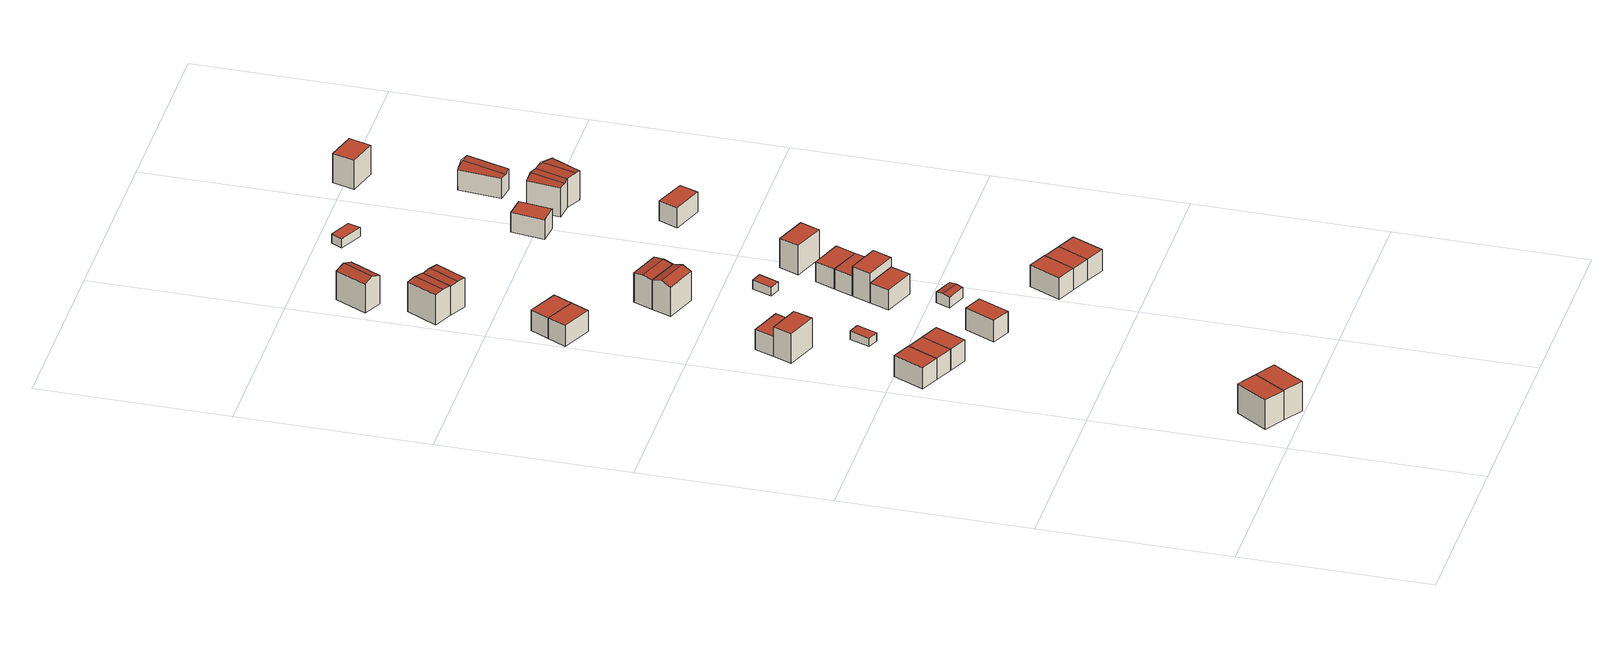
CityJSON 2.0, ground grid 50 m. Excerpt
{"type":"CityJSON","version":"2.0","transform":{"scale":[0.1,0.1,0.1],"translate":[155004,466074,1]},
"CityObjects":{
"building1":{"type":"Building","attributes":{"b3_bag_bag_overlap":0,"b3_bouwlagen":3,"b3_dak_type":"slanted","b3_extrusie":"standard","b3_h_dak_50p":10.76,"b3_h_dak_70p":10.82,"b3_h_dak_max":10.97,"b3_h_dak_min":10.67,"b3_h_maaiveld":2.36,"b3_is_glas_dak":false,"b3_kas_warenhuis":false,"b3_kwaliteitsindicator":true,"b3_mutatie_ahn3_ahn4":false,"b3_mutatie_ahn4_ahn5":false,"b3_n_nok":0,"b3_n_vlakken":2,"b3_opp_buitenmuur":102.52,"b3_opp_dak_plat":59.7,"b3_opp_dak_schuin":0,"b3_opp_grond":59.7,"b3_opp_scheidingsmuur":165.65,"b3_rmse_lod12":0.164,"b3_rmse_lod13":0.164,"b3_rmse_lod22":0.168,"b3_t_run":29,"b3_val3dity_lod12":"[]","b3_val3dity_lod13":"[]","b3_val3dity_lod22":"[]","b3_volume_lod12":504.93,"b3_volume_lod13":504.93,"b3_volume_lod22":502.19,"geconstateerd":false,"oorspronkelijkbouwjaar":1991,"status":"Pand in gebruik"},"children":["building1-1"]},
"building1-1":{"type":"BuildingPart","parents":["building1"],"geometry":[{"type":"Solid","lod":"2.2","boundaries":[[[[0,1,2,3]],[[4,5,6,7]],[[7,6,1,0]],[[6,5,2,1]],[[5,4,3,2]],[[4,7,0,3]]]],"semantics":{"surfaces":[{"type":"GroundSurface"},{"type":"RoofSurface"},{"type":"WallSurface"}],"values":[[0,1,2,2,2,2]]}}]},
"building2":{"type":"Building","attributes":{"b3_bag_bag_overlap":0,"b3_bouwlagen":3,"b3_dak_type":"slanted","b3_extrusie":"standard","b3_h_dak_50p":10.8,"b3_h_dak_70p":10.87,"b3_h_dak_max":11.07,"b3_h_dak_min":10.7,"b3_h_maaiveld":2.37,"b3_is_glas_dak":false,"b3_kas_warenhuis":false,"b3_kwaliteitsindicator":true,"b3_mutatie_ahn3_ahn4":false,"b3_mutatie_ahn4_ahn5":false,"b3_n_nok":0,"b3_n_vlakken":2,"b3_opp_buitenmuur":104.45,"b3_opp_dak_plat":60.59,"b3_opp_dak_schuin":0,"b3_opp_grond":60.59,"b3_opp_scheidingsmuur":167.01,"b3_rmse_lod12":0.152,"b3_rmse_lod13":0.152,"b3_rmse_lod22":0.15,"b3_t_run":29,"b3_val3dity_lod12":"[]","b3_val3dity_lod13":"[]","b3_val3dity_lod22":"[]","b3_volume_lod12":516.1,"b3_volume_lod13":516.1,"b3_volume_lod22":512.9,"geconstateerd":false,"oorspronkelijkbouwjaar":1991,"status":"Pand in gebruik"},"children":["building2-1"]},
"building2-1":{"type":"BuildingPart","parents":["building2"],"geometry":[{"type":"Solid","lod":"2.2","boundaries":[[[[1,8,9,2]],[[10,11,12,13]],[[13,12,8,1]],[[12,11,9,8]],[[11,10,2,9]],[[10,13,1,2]]]],"semantics":{"surfaces":[{"type":"GroundSurface"},{"type":"RoofSurface"},{"type":"WallSurface"}],"values":[[0,1,2,2,2,2]]}}]},
"building3":{"type":"Building","attributes":{"b3_bag_bag_overlap":0,"b3_bouwlagen":2,"b3_dak_type":"slanted","b3_extrusie":"standard","b3_h_dak_50p":8.11,"b3_h_dak_70p":8.31,"b3_h_dak_max":8.49,"b3_h_dak_min":7.8,"b3_h_maaiveld":2.26,"b3_is_glas_dak":false,"b3_kas_warenhuis":false,"b3_kwaliteitsindicator":true,"b3_mutatie_ahn3_ahn4":false,"b3_mutatie_ahn4_ahn5":false,"b3_n_nok":0,"b3_n_vlakken":1,"b3_opp_buitenmuur":63.49,"b3_opp_dak_plat":0,"b3_opp_dak_schuin":48.4,"b3_opp_grond":47.87,"b3_opp_scheidingsmuur":104,"b3_rmse_lod12":0.294,"b3_rmse_lod13":0.294,"b3_rmse_lod22":0.0309,"b3_t_run":25,"b3_val3dity_lod12":"[]","b3_val3dity_lod13":"[]","b3_val3dity_lod22":"[]","b3_volume_lod12":289.41,"b3_volume_lod13":289.41,"b3_volume_lod22":280.73,"geconstateerd":false,"oorspronkelijkbouwjaar":1991,"status":"Pand in gebruik"},"children":["building3-1"]},
"building3-1":{"type":"BuildingPart","parents":["building3"],"geometry":[{"type":"Solid","lod":"2.2","boundaries":[[[[14,15,16,17]],[[18,19,20,21]],[[21,20,15,14]],[[20,19,16,15]],[[19,18,17,16]],[[18,21,14,17]]]],"semantics":{"surfaces":[{"type":"GroundSurface"},{"type":"RoofSurface"},{"type":"WallSurface"}],"values":[[0,1,2,2,2,2]]}}]},
"building4":{"type":"Building","attributes":{"b3_bag_bag_overlap":0,"b3_bouwlagen":3,"b3_dak_type":"slanted","b3_extrusie":"standard","b3_h_dak_50p":8.16,"b3_h_dak_70p":8.35,"b3_h_dak_max":8.5,"b3_h_dak_min":7.81,"b3_h_maaiveld":2.27,"b3_is_glas_dak":false,"b3_kas_warenhuis":false,"b3_kwaliteitsindicator":true,"b3_mutatie_ahn3_ahn4":false,"b3_mutatie_ahn4_ahn5":false,"b3_n_nok":0,"b3_n_vlakken":1,"b3_opp_buitenmuur":62.74,"b3_opp_dak_plat":0,"b3_opp_dak_schuin":47.41,"b3_opp_grond":46.87,"b3_opp_scheidingsmuur":104.42,"b3_rmse_lod12":0.297,"b3_rmse_lod13":0.297,"b3_rmse_lod22":0.0266,"b3_t_run":24,"b3_val3dity_lod12":"[]","b3_val3dity_lod13":"[]","b3_val3dity_lod22":"[]","b3_volume_lod12":285.13,"b3_volume_lod13":285.13,"b3_volume_lod22":276.62,"geconstateerd":false,"oorspronkelijkbouwjaar":1991,"status":"Pand in gebruik"},"children":["building4-1"]},
"building4-1":{"type":"BuildingPart","parents":["building4"],"geometry":[{"type":"Solid","lod":"2.2","boundaries":[[[[17,16,22,23]],[[24,25,19,18]],[[18,19,16,17]],[[19,25,22,16]],[[25,24,23,22]],[[24,18,17,23]]]],"semantics":{"surfaces":[{"type":"GroundSurface"},{"type":"RoofSurface"},{"type":"WallSurface"}],"values":[[0,1,2,2,2,2]]}}]},
"building5":{"type":"Building","attributes":{"b3_bag_bag_overlap":0,"b3_bouwlagen":2,"b3_dak_type":"slanted","b3_extrusie":"standard","b3_h_dak_50p":8.16,"b3_h_dak_70p":8.34,"b3_h_dak_max":8.5,"b3_h_dak_min":7.83,"b3_h_maaiveld":2.28,"b3_is_glas_dak":false,"b3_kas_warenhuis":false,"b3_kwaliteitsindicator":true,"b3_mutatie_ahn3_ahn4":false,"b3_mutatie_ahn4_ahn5":false,"b3_n_nok":0,"b3_n_vlakken":1,"b3_opp_buitenmuur":63.95,"b3_opp_dak_plat":0,"b3_opp_dak_schuin":48.81,"b3_opp_grond":48.27,"b3_opp_scheidingsmuur":104.12,"b3_rmse_lod12":0.296,"b3_rmse_lod13":0.296,"b3_rmse_lod22":0.122,"b3_t_run":19,"b3_val3dity_lod12":"[]","b3_val3dity_lod13":"[]","b3_val3dity_lod22":"[]","b3_volume_lod12":292.25,"b3_volume_lod13":292.25,"b3_volume_lod22":283.29,"geconstateerd":false,"oorspronkelijkbouwjaar":1991,"status":"Pand in gebruik"},"children":["building5-1"]},
"building5-1":{"type":"BuildingPart","parents":["building5"],"geometry":[{"type":"Solid","lod":"2.2","boundaries":[[[[26,23,22,27]],[[28,25,24,29]],[[29,24,23,26]],[[24,25,22,23]],[[25,28,27,22]],[[28,29,26,27]]]],"semantics":{"surfaces":[{"type":"GroundSurface"},{"type":"RoofSurface"},{"type":"WallSurface"}],"values":[[0,1,2,2,2,2]]}}]},
"building6":{"type":"Building","attributes":{"b3_bag_bag_overlap":0,"b3_bouwlagen":3,"b3_dak_type":"horizontal","b3_extrusie":"standard","b3_h_dak_50p":10.61,"b3_h_dak_70p":10.62,"b3_h_dak_max":10.68,"b3_h_dak_min":10.57,"b3_h_maaiveld":2.24,"b3_is_glas_dak":false,"b3_kas_warenhuis":false,"b3_kwaliteitsindicator":true,"b3_mutatie_ahn3_ahn4":false,"b3_mutatie_ahn4_ahn5":false,"b3_n_nok":0,"b3_n_vlakken":1,"b3_opp_buitenmuur":134.09,"b3_opp_dak_plat":45.44,"b3_opp_dak_schuin":0,"b3_opp_grond":45.44,"b3_opp_scheidingsmuur":98.39,"b3_rmse_lod12":0.455,"b3_rmse_lod13":0.455,"b3_rmse_lod22":0.455,"b3_t_run":27,"b3_val3dity_lod12":"[]","b3_val3dity_lod13":"[]","b3_val3dity_lod22":"[]","b3_volume_lod12":380.59,"b3_volume_lod13":380.59,"b3_volume_lod22":380.31,"geconstateerd":false,"oorspronkelijkbouwjaar":1991,"status":"Pand in gebruik"},"children":["building6-1"]},
"building6-1":{"type":"BuildingPart","parents":["building6"],"geometry":[{"type":"Solid","lod":"2.2","boundaries":[[[[30,31,32,33]],[[34,35,36,37]],[[37,36,31,30]],[[36,35,32,31]],[[35,34,33,32]],[[34,37,30,33]]]],"semantics":{"surfaces":[{"type":"GroundSurface"},{"type":"RoofSurface"},{"type":"WallSurface"}],"values":[[0,1,2,2,2,2]]}}]},
"building7":{"type":"Building","attributes":{"b3_bag_bag_overlap":0,"b3_bouwlagen":2,"b3_dak_type":"slanted","b3_extrusie":"standard","b3_h_dak_50p":7.86,"b3_h_dak_70p":7.87,"b3_h_dak_max":8.03,"b3_h_dak_min":7.82,"b3_h_maaiveld":2.24,"b3_is_glas_dak":false,"b3_kas_warenhuis":false,"b3_kwaliteitsindicator":true,"b3_mutatie_ahn3_ahn4":false,"b3_mutatie_ahn4_ahn5":false,"b3_n_nok":0,"b3_n_vlakken":2,"b3_opp_buitenmuur":61,"b3_opp_dak_plat":46.68,"b3_opp_dak_schuin":0,"b3_opp_grond":46.68,"b3_opp_scheidingsmuur":96.85,"b3_rmse_lod12":0.633,"b3_rmse_lod13":0.633,"b3_rmse_lod22":0.634,"b3_t_run":30,"b3_val3dity_lod12":"[]","b3_val3dity_lod13":"[]","b3_val3dity_lod22":"[]","b3_volume_lod12":262.72,"b3_volume_lod13":262.72,"b3_volume_lod22":262.53,"geconstateerd":false,"oorspronkelijkbouwjaar":1991,"status":"Pand in gebruik"},"children":["building7-1"]},
"building7-1":{"type":"BuildingPart","parents":["building7"],"geometry":[{"type":"Solid","lod":"2.2","boundaries":[[[[38,39,33,32]],[[40,41,42,43]],[[43,42,39,38]],[[42,41,33,39]],[[41,40,32,33]],[[40,43,38,32]]]],"semantics":{"surfaces":[{"type":"GroundSurface"},{"type":"RoofSurface"},{"type":"WallSurface"}],"values":[[0,1,2,2,2,2]]}}]},
"building8":{"type":"Building","attributes":{"b3_bag_bag_overlap":0,"b3_dak_type":"horizontal","b3_extrusie":"standard","b3_h_dak_50p":4.59,"b3_h_dak_70p":4.6,"b3_h_dak_max":4.65,"b3_h_dak_min":4.54,"b3_h_maaiveld":2.17,"b3_is_glas_dak":false,"b3_kas_warenhuis":false,"b3_kwaliteitsindicator":true,"b3_mutatie_ahn3_ahn4":false,"b3_mutatie_ahn4_ahn5":false,"b3_n_nok":0,"b3_n_vlakken":1,"b3_opp_buitenmuur":34.6,"b3_opp_dak_plat":16.81,"b3_opp_dak_schuin":0,"b3_opp_grond":16.81,"b3_opp_scheidingsmuur":7.09,"b3_rmse_lod12":0.0264,"b3_rmse_lod13":0.0264,"b3_rmse_lod22":0.0202,"b3_t_run":11,"b3_val3dity_lod12":"[]","b3_val3dity_lod13":"[]","b3_val3dity_lod22":"[]","b3_volume_lod12":40.81,"b3_volume_lod13":40.81,"b3_volume_lod22":40.63,"geconstateerd":false,"oorspronkelijkbouwjaar":1991,"status":"Pand in gebruik"},"children":["building8-1"]},
"building8-1":{"type":"BuildingPart","parents":["building8"],"geometry":[{"type":"Solid","lod":"2.2","boundaries":[[[[44,45,46,47]],[[48,49,50,51]],[[51,50,45,44]],[[50,49,46,45]],[[49,48,47,46]],[[48,51,44,47]]]],"semantics":{"surfaces":[{"type":"GroundSurface"},{"type":"RoofSurface"},{"type":"WallSurface"}],"values":[[0,1,2,2,2,2]]}}]},
"building9":{"type":"Building","attributes":{"b3_bag_bag_overlap":0,"b3_bouwlagen":2,"b3_dak_type":"slanted","b3_extrusie":"standard","b3_h_dak_50p":8.17,"b3_h_dak_70p":8.36,"b3_h_dak_max":8.5,"b3_h_dak_min":7.82,"b3_h_maaiveld":2.29,"b3_is_glas_dak":false,"b3_kas_warenhuis":false,"b3_kwaliteitsindicator":true,"b3_mutatie_ahn3_ahn4":false,"b3_mutatie_ahn4_ahn5":false,"b3_n_nok":0,"b3_n_vlakken":1,"b3_opp_buitenmuur":61.25,"b3_opp_dak_plat":0,"b3_opp_dak_schuin":47.97,"b3_opp_grond":47.44,"b3_opp_scheidingsmuur":106.01,"b3_rmse_lod12":0.302,"b3_rmse_lod13":0.302,"b3_rmse_lod22":0.029,"b3_t_run":22,"b3_val3dity_lod12":"[]","b3_val3dity_lod13":"[]","b3_val3dity_lod22":"[]","b3_volume_lod12":288,"b3_volume_lod13":288,"b3_volume_lod22":278.93,"geconstateerd":false,"oorspronkelijkbouwjaar":1991,"status":"Pand in gebruik"},"children":["building9-1"]},
"building9-1":{"type":"BuildingPart","parents":["building9"],"geometry":[{"type":"Solid","lod":"2.2","boundaries":[[[[52,53,54,55]],[[56,57,58,59]],[[59,58,53,52]],[[58,57,54,53]],[[57,56,55,54]],[[56,59,52,55]]]],"semantics":{"surfaces":[{"type":"GroundSurface"},{"type":"RoofSurface"},{"type":"WallSurface"}],"values":[[0,1,2,2,2,2]]}}]},
"building10":{"type":"Building","attributes":{"b3_bag_bag_overlap":0,"b3_bouwlagen":2,"b3_dak_type":"horizontal","b3_extrusie":"standard","b3_h_dak_50p":7.92,"b3_h_dak_70p":7.98,"b3_h_dak_max":8.11,"b3_h_dak_min":7.82,"b3_h_maaiveld":2.14,"b3_is_glas_dak":false,"b3_kas_warenhuis":false,"b3_kwaliteitsindicator":true,"b3_mutatie_ahn3_ahn4":false,"b3_mutatie_ahn4_ahn5":false,"b3_n_nok":0,"b3_n_vlakken":1,"b3_opp_buitenmuur":62.55,"b3_opp_dak_plat":47.04,"b3_opp_dak_schuin":0,"b3_opp_grond":47.03,"b3_opp_scheidingsmuur":100.88,"b3_rmse_lod12":0.0948,"b3_rmse_lod13":0.0948,"b3_rmse_lod22":0.0717,"b3_t_run":27,"b3_val3dity_lod12":"[]","b3_val3dity_lod13":"[]","b3_val3dity_lod22":"[]","b3_volume_lod12":274.29,"b3_volume_lod13":274.29,"b3_volume_lod22":272.41,"geconstateerd":false,"oorspronkelijkbouwjaar":1991,"status":"Pand in gebruik"},"children":["building10-1"]},
"building10-1":{"type":"BuildingPart","parents":["building10"],"geometry":[{"type":"Solid","lod":"2.2","boundaries":[[[[60,61,62,63]],[[64,65,66,67]],[[67,66,61,60]],[[66,65,62,61]],[[65,64,63,62]],[[64,67,60,63]]]],"semantics":{"surfaces":[{"type":"GroundSurface"},{"type":"RoofSurface"},{"type":"WallSurface"}],"values":[[0,1,2,2,2,2]]}}]},
"building11":{"type":"Building","attributes":{"b3_bag_bag_overlap":0,"b3_bouwlagen":2,"b3_dak_type":"horizontal","b3_extrusie":"standard","b3_h_dak_50p":7.91,"b3_h_dak_70p":7.96,"b3_h_dak_max":8.12,"b3_h_dak_min":7.83,"b3_h_maaiveld":2.14,"b3_is_glas_dak":false,"b3_kas_warenhuis":false,"b3_kwaliteitsindicator":true,"b3_mutatie_ahn3_ahn4":false,"b3_mutatie_ahn4_ahn5":false,"b3_n_nok":0,"b3_n_vlakken":1,"b3_opp_buitenmuur":62.6,"b3_opp_dak_plat":46.88,"b3_opp_dak_schuin":0,"b3_opp_grond":46.87,"b3_opp_scheidingsmuur":100.34,"b3_rmse_lod12":0.0884,"b3_rmse_lod13":0.0884,"b3_rmse_lod22":0.0667,"b3_t_run":30,"b3_val3dity_lod12":"[]","b3_val3dity_lod13":"[]","b3_val3dity_lod22":"[]","b3_volume_lod12":272.98,"b3_volume_lod13":272.98,"b3_volume_lod22":271.24,"geconstateerd":false,"oorspronkelijkbouwjaar":1991,"status":"Pand in gebruik"},"children":["building11-1"]},
"building11-1":{"type":"BuildingPart","parents":["building11"],"geometry":[{"type":"Solid","lod":"2.2","boundaries":[[[[68,69,62,61]],[[66,65,70,71]],[[71,70,69,68]],[[70,65,62,69]],[[65,66,61,62]],[[66,71,68,61]]]],"semantics":{"surfaces":[{"type":"GroundSurface"},{"type":"RoofSurface"},{"type":"WallSurface"}],"values":[[0,1,2,2,2,2]]}}]},
"building12":{"type":"Building","attributes":{"b3_bag_bag_overlap":0,"b3_bouwlagen":3,"b3_dak_type":"multiple horizontal","b3_extrusie":"standard","b3_h_dak_50p":10.53,"b3_h_dak_70p":10.58,"b3_h_dak_max":10.68,"b3_h_dak_min":10.37,"b3_h_maaiveld":2.14,"b3_is_glas_dak":false,"b3_kas_warenhuis":false,"b3_kwaliteitsindicator":true,"b3_mutatie_ahn3_ahn4":false,"b3_mutatie_ahn4_ahn5":false,"b3_n_nok":0,"b3_n_vlakken":2,"b3_opp_buitenmuur":115.3,"b3_opp_dak_plat":41.89,"b3_opp_dak_schuin":6.07,"b3_opp_grond":47.94,"b3_opp_scheidingsmuur":119.1,"b3_rmse_lod12":0.77,"b3_rmse_lod13":0.77,"b3_rmse_lod22":0.0679,"b3_t_run":24,"b3_val3dity_lod12":"[]","b3_val3dity_lod13":"[]","b3_val3dity_lod22":"[]","b3_volume_lod12":404.03,"b3_volume_lod13":404.03,"b3_volume_lod22":385.26,"geconstateerd":false,"oorspronkelijkbouwjaar":1991,"status":"Pand in gebruik"},"children":["building12-1"]},
"building12-1":{"type":"BuildingPart","parents":["building12"],"geometry":[{"type":"Solid","lod":"2.2","boundaries":[[[[72,73,74,75]],[[76,77,78,79]],[[77,76,73,72]],[[76,79,80,74,73]],[[81,80,79,78]],[[80,81,75,74]],[[81,78,77,72,75]]]],"semantics":{"surfaces":[{"type":"GroundSurface"},{"type":"RoofSurface"},{"type":"WallSurface"}],"values":[[0,1,2,2,1,2,2]]}}]},
"building13":{"type":"Building","attributes":{"b3_dak_type":"horizontal","b3_extrusie":"standard","b3_h_dak_50p":5.09,"b3_h_dak_70p":5.1,"b3_h_dak_max":5.14,"b3_h_dak_min":5.03,"b3_h_maaiveld":2.15,"b3_is_glas_dak":false,"b3_kas_warenhuis":false,"b3_kwaliteitsindicator":true,"b3_mutatie_ahn3_ahn4":false,"b3_mutatie_ahn4_ahn5":false,"b3_n_nok":0,"b3_n_vlakken":1,"b3_opp_buitenmuur":55.95,"b3_opp_dak_plat":21.98,"b3_opp_dak_schuin":0,"b3_opp_grond":21.98,"b3_opp_scheidingsmuur":0,"b3_rmse_lod12":0.0388,"b3_rmse_lod13":0.0388,"b3_rmse_lod22":0.0385,"b3_t_run":19,"b3_val3dity_lod12":"[]","b3_val3dity_lod13":"[]","b3_val3dity_lod22":"[]","b3_volume_lod12":64.89,"b3_volume_lod13":64.89,"b3_volume_lod22":64.74,"geconstateerd":false,"oorspronkelijkbouwjaar":1991,"status":"Pand in gebruik"},"children":["building13-1"]},
"building13-1":{"type":"BuildingPart","parents":["building13"],"geometry":[{"type":"Solid","lod":"2.2","boundaries":[[[[82,83,84,85]],[[86,87,88,83,82]],[[89,88,87,90]],[[88,89,84,83]],[[89,90,91,85,84]],[[86,91,90,87]],[[91,86,82,85]]]],"semantics":{"surfaces":[{"type":"GroundSurface"},{"type":"WallSurface"},{"type":"RoofSurface"}],"values":[[0,1,2,1,1,2,1]]}}]},
"building14":{"type":"Building","attributes":{"b3_bag_bag_overlap":0,"b3_bouwlagen":3,"b3_dak_type":"multiple horizontal","b3_extrusie":"standard","b3_h_dak_50p":10.61,"b3_h_dak_70p":10.63,"b3_h_dak_max":10.72,"b3_h_dak_min":7.91,"b3_h_maaiveld":2.2,"b3_is_glas_dak":false,"b3_kas_warenhuis":false,"b3_kwaliteitsindicator":true,"b3_mutatie_ahn3_ahn4":false,"b3_mutatie_ahn4_ahn5":false,"b3_n_nok":0,"b3_n_vlakken":2,"b3_opp_buitenmuur":91.72,"b3_opp_dak_plat":47.25,"b3_opp_dak_schuin":0,"b3_opp_grond":47.27,"b3_opp_scheidingsmuur":133.64,"b3_rmse_lod12":1.23,"b3_rmse_lod13":1.23,"b3_rmse_lod22":0.136,"b3_t_run":25,"b3_val3dity_lod12":"[]","b3_val3dity_lod13":"[]","b3_val3dity_lod22":"[]","b3_volume_lod12":398.14,"b3_volume_lod13":398.14,"b3_volume_lod22":362.5,"geconstateerd":false,"oorspronkelijkbouwjaar":1991,"status":"Pand in gebruik"},"children":["building14-1"]},
"building14-1":{"type":"BuildingPart","parents":["building14"],"geometry":[{"type":"Solid","lod":"2.2","boundaries":[[[[92,93,94,95]],[[96,97,98,99]],[[97,96,93,92]],[[96,99,100,94,93]],[[101,100,99,98]],[[100,101,95,94]],[[101,98,97,92,95]]]],"semantics":{"surfaces":[{"type":"GroundSurface"},{"type":"RoofSurface"},{"type":"WallSurface"}],"values":[[0,1,2,2,1,2,2]]}}]},
"building15":{"type":"Building","attributes":{"b3_bag_bag_overlap":0,"b3_bouwlagen":2,"b3_dak_type":"slanted","b3_extrusie":"standard","b3_h_dak_50p":7.92,"b3_h_dak_70p":8,"b3_h_dak_max":8.13,"b3_h_dak_min":7.82,"b3_h_maaiveld":2.16,"b3_is_glas_dak":false,"b3_kas_warenhuis":false,"b3_kwaliteitsindicator":true,"b3_mutatie_ahn3_ahn4":false,"b3_mutatie_ahn4_ahn5":false,"b3_n_nok":0,"b3_n_vlakken":2,"b3_opp_buitenmuur":63.14,"b3_opp_dak_plat":47.41,"b3_opp_dak_schuin":0,"b3_opp_grond":47.41,"b3_opp_scheidingsmuur":100.43,"b3_rmse_lod12":0.561,"b3_rmse_lod13":0.561,"b3_rmse_lod22":0.571,"b3_t_run":29,"b3_val3dity_lod12":"[]","b3_val3dity_lod13":"[]","b3_val3dity_lod22":"[]","b3_volume_lod12":276.45,"b3_volume_lod13":276.45,"b3_volume_lod22":274.13,"geconstateerd":false,"oorspronkelijkbouwjaar":1991,"status":"Pand in gebruik"},"children":["building15-1"]},
"building15-1":{"type":"BuildingPart","parents":["building15"],"geometry":[{"type":"Solid","lod":"2.2","boundaries":[[[[102,103,104,105]],[[106,107,108,109]],[[109,108,103,102]],[[108,107,104,103]],[[107,106,105,104]],[[106,109,102,105]]]],"semantics":{"surfaces":[{"type":"GroundSurface"},{"type":"RoofSurface"},{"type":"WallSurface"}],"values":[[0,1,2,2,2,2]]}}]},
"building16":{"type":"Building","attributes":{"b3_bag_bag_overlap":0,"b3_bouwlagen":3,"b3_dak_type":"multiple horizontal","b3_extrusie":"standard","b3_h_dak_50p":10.36,"b3_h_dak_70p":10.39,"b3_h_dak_max":10.51,"b3_h_dak_min":7.74,"b3_h_maaiveld":2.14,"b3_is_glas_dak":false,"b3_kas_warenhuis":false,"b3_kwaliteitsindicator":true,"b3_mutatie_ahn3_ahn4":false,"b3_mutatie_ahn4_ahn5":false,"b3_n_nok":0,"b3_n_vlakken":2,"b3_opp_buitenmuur":109.79,"b3_opp_dak_plat":47.95,"b3_opp_dak_schuin":0,"b3_opp_grond":47.94,"b3_opp_scheidingsmuur":120.43,"b3_rmse_lod12":0.788,"b3_rmse_lod13":0.788,"b3_rmse_lod22":0.0843,"b3_t_run":23,"b3_val3dity_lod12":"[]","b3_val3dity_lod13":"[]","b3_val3dity_lod22":"[]","b3_volume_lod12":395.15,"b3_volume_lod13":395.15,"b3_volume_lod22":378.15,"geconstateerd":false,"oorspronkelijkbouwjaar":1991,"status":"Pand in gebruik"},"children":["building16-1"]},
"building16-1":{"type":"BuildingPart","parents":["building16"],"geometry":[{"type":"Solid","lod":"2.2","boundaries":[[[[75,74,110,111]],[[112,113,114,115]],[[113,112,74,75]],[[112,115,116,110,74]],[[117,116,115,114]],[[116,117,111,110]],[[117,114,113,75,111]]]],"semantics":{"surfaces":[{"type":"GroundSurface"},{"type":"RoofSurface"},{"type":"WallSurface"}],"values":[[0,1,2,2,1,2,2]]}}]},
"building17":{"type":"Building","attributes":{"b3_bag_bag_overlap":0,"b3_bouwlagen":3,"b3_dak_type":"slanted","b3_extrusie":"standard","b3_h_dak_50p":10.55,"b3_h_dak_70p":10.57,"b3_h_dak_max":10.7,"b3_h_dak_min":7.93,"b3_h_maaiveld":2.2,"b3_is_glas_dak":false,"b3_kas_warenhuis":false,"b3_kwaliteitsindicator":true,"b3_mutatie_ahn3_ahn4":false,"b3_mutatie_ahn4_ahn5":false,"b3_n_nok":0,"b3_n_vlakken":3,"b3_opp_buitenmuur":96.42,"b3_opp_dak_plat":47.83,"b3_opp_dak_schuin":0,"b3_opp_grond":47.83,"b3_opp_scheidingsmuur":132.22,"b3_rmse_lod12":1.05,"b3_rmse_lod13":1.05,"b3_rmse_lod22":0.204,"b3_t_run":30,"b3_val3dity_lod12":"[]","b3_val3dity_lod13":"[]","b3_val3dity_lod22":"[]","b3_volume_lod12":399.78,"b3_volume_lod13":399.78,"b3_volume_lod22":375.42,"geconstateerd":false,"oorspronkelijkbouwjaar":1991,"status":"Pand in gebruik"},"children":["building17-1"]},
"building17-1":{"type":"BuildingPart","parents":["building17"],"geometry":[{"type":"Solid","lod":"2.2","boundaries":[[[[118,119,95,94]],[[120,121,122,123]],[[121,120,119,118]],[[120,123,101,95,119]],[[100,101,123,122]],[[101,100,94,95]],[[100,122,121,118,94]]]],"semantics":{"surfaces":[{"type":"GroundSurface"},{"type":"RoofSurface"},{"type":"WallSurface"}],"values":[[0,1,2,2,1,2,2]]}}]},
"building18":{"type":"Building","attributes":{"b3_bag_bag_overlap":0,"b3_bouwlagen":2,"b3_dak_type":"slanted","b3_extrusie":"standard","b3_h_dak_50p":8.19,"b3_h_dak_70p":8.36,"b3_h_dak_max":8.58,"b3_h_dak_min":7.82,"b3_h_maaiveld":2.21,"b3_is_glas_dak":false,"b3_kas_warenhuis":false,"b3_kwaliteitsindicator":true,"b3_mutatie_ahn3_ahn4":false,"b3_mutatie_ahn4_ahn5":false,"b3_n_nok":0,"b3_n_vlakken":1,"b3_opp_buitenmuur":65.44,"b3_opp_dak_plat":0,"b3_opp_dak_schuin":49.18,"b3_opp_grond":48.66,"b3_opp_scheidingsmuur":106.49,"b3_rmse_lod12":0.323,"b3_rmse_lod13":0.323,"b3_rmse_lod22":0.134,"b3_t_run":23,"b3_val3dity_lod12":"[]","b3_val3dity_lod13":"[]","b3_val3dity_lod22":"[]","b3_volume_lod12":299.09,"b3_volume_lod13":299.09,"b3_volume_lod22":290.49,"geconstateerd":false,"oorspronkelijkbouwjaar":1991,"status":"Pand in gebruik"},"children":["building18-1"]},
"building18-1":{"type":"BuildingPart","parents":["building18"],"geometry":[{"type":"Solid","lod":"2.2","boundaries":[[[[124,125,126,127]],[[128,129,130,131]],[[131,130,125,124]],[[130,129,126,125]],[[129,128,127,126]],[[128,131,124,127]]]],"semantics":{"surfaces":[{"type":"GroundSurface"},{"type":"RoofSurface"},{"type":"WallSurface"}],"values":[[0,1,2,2,2,2]]}}]},
"building19":{"type":"Building","attributes":{"b3_bag_bag_overlap":0,"b3_bouwlagen":3,"b3_dak_type":"slanted","b3_extrusie":"standard","b3_h_dak_50p":10.64,"b3_h_dak_70p":10.65,"b3_h_dak_max":10.75,"b3_h_dak_min":10.58,"b3_h_maaiveld":2.17,"b3_is_glas_dak":false,"b3_kas_warenhuis":false,"b3_kwaliteitsindicator":true,"b3_mutatie_ahn3_ahn4":false,"b3_mutatie_ahn4_ahn5":false,"b3_n_nok":0,"b3_n_vlakken":2,"b3_opp_buitenmuur":138.75,"b3_opp_dak_plat":46.78,"b3_opp_dak_schuin":0,"b3_opp_grond":46.78,"b3_opp_scheidingsmuur":99.55,"b3_rmse_lod12":0.465,"b3_rmse_lod13":0.465,"b3_rmse_lod22":0.46,"b3_t_run":30,"b3_val3dity_lod12":"[]","b3_val3dity_lod13":"[]","b3_val3dity_lod22":"[]","b3_volume_lod12":396.82,"b3_volume_lod13":396.82,"b3_volume_lod22":396.09,"geconstateerd":false,"oorspronkelijkbouwjaar":1991,"status":"Pand in gebruik"},"children":["building19-1"]},
"building19-1":{"type":"BuildingPart","parents":["building19"],"geometry":[{"type":"Solid","lod":"2.2","boundaries":[[[[132,133,105,104]],[[134,135,136,137]],[[137,136,133,132]],[[136,135,105,133]],[[135,134,104,105]],[[134,137,132,104]]]],"semantics":{"surfaces":[{"type":"GroundSurface"},{"type":"RoofSurface"},{"type":"WallSurface"}],"values":[[0,1,2,2,2,2]]}}]},
"building20":{"type":"Building","attributes":{"b3_bag_bag_overlap":0,"b3_bouwlagen":3,"b3_dak_type":"multiple horizontal","b3_extrusie":"standard","b3_h_dak_50p":10.42,"b3_h_dak_70p":10.43,"b3_h_dak_max":10.51,"b3_h_dak_min":7.71,"b3_h_maaiveld":2.16,"b3_is_glas_dak":false,"b3_kas_warenhuis":false,"b3_kwaliteitsindicator":true,"b3_mutatie_ahn3_ahn4":false,"b3_mutatie_ahn4_ahn5":false,"b3_n_nok":0,"b3_n_vlakken":2,"b3_opp_buitenmuur":89.53,"b3_opp_dak_plat":48.64,"b3_opp_dak_schuin":0,"b3_opp_grond":48.63,"b3_opp_scheidingsmuur":139.77,"b3_rmse_lod12":1.12,"b3_rmse_lod13":1.12,"b3_rmse_lod22":0.0738,"b3_t_run":24,"b3_val3dity_lod12":"[]","b3_val3dity_lod13":"[]","b3_val3dity_lod22":"[]","b3_volume_lod12":401.94,"b3_volume_lod13":401.94,"b3_volume_lod22":375.68,"geconstateerd":false,"oorspronkelijkbouwjaar":1991,"status":"Pand in gebruik"},"children":["building20-1"]},
"building20-1":{"type":"BuildingPart","parents":["building20"],"geometry":[{"type":"Solid","lod":"2.2","boundaries":[[[[138,139,140,141]],[[142,143,144,145]],[[143,142,139,138]],[[142,145,146,140,139]],[[147,146,145,144]],[[146,147,141,140]],[[147,144,143,138,141]]]],"semantics":{"surfaces":[{"type":"GroundSurface"},{"type":"RoofSurface"},{"type":"WallSurface"}],"values":[[0,1,2,2,1,2,2]]}}]},
"building21":{"type":"Building","attributes":{"b3_bag_bag_overlap":0,"b3_dak_type":"horizontal","b3_extrusie":"standard","b3_h_dak_50p":4.65,"b3_h_dak_70p":4.68,"b3_h_dak_max":4.7,"b3_h_dak_min":4.59,"b3_h_maaiveld":2.21,"b3_is_glas_dak":false,"b3_kas_warenhuis":false,"b3_kwaliteitsindicator":true,"b3_mutatie_ahn3_ahn4":false,"b3_mutatie_ahn4_ahn5":false,"b3_n_nok":0,"b3_n_vlakken":1,"b3_opp_buitenmuur":34.11,"b3_opp_dak_plat":16.08,"b3_opp_dak_schuin":0,"b3_opp_grond":16.08,"b3_opp_scheidingsmuur":7,"b3_rmse_lod12":0.0432,"b3_rmse_lod13":0.0432,"b3_rmse_lod22":0.0126,"b3_t_run":13,"b3_val3dity_lod12":"[]","b3_val3dity_lod13":"[]","b3_val3dity_lod22":"[]","b3_volume_lod12":39.66,"b3_volume_lod13":39.66,"b3_volume_lod22":39.21,"geconstateerd":false,"oorspronkelijkbouwjaar":1991,"status":"Pand in gebruik"},"children":["building21-1"]},
"building21-1":{"type":"BuildingPart","parents":["building21"],"geometry":[{"type":"Solid","lod":"2.2","boundaries":[[[[148,149,150,151]],[[152,153,154,155]],[[155,154,149,148]],[[154,153,150,149]],[[153,152,151,150]],[[152,155,148,151]]]],"semantics":{"surfaces":[{"type":"GroundSurface"},{"type":"RoofSurface"},{"type":"WallSurface"}],"values":[[0,1,2,2,2,2]]}}]},
"building22":{"type":"Building","attributes":{"b3_bag_bag_overlap":0,"b3_bouwlagen":2,"b3_dak_type":"horizontal","b3_extrusie":"standard","b3_h_dak_50p":7.86,"b3_h_dak_70p":7.88,"b3_h_dak_max":8.04,"b3_h_dak_min":7.82,"b3_h_maaiveld":2.16,"b3_is_glas_dak":false,"b3_kas_warenhuis":false,"b3_kwaliteitsindicator":true,"b3_mutatie_ahn3_ahn4":false,"b3_mutatie_ahn4_ahn5":false,"b3_n_nok":0,"b3_n_vlakken":1,"b3_opp_buitenmuur":61.45,"b3_opp_dak_plat":46.57,"b3_opp_dak_schuin":0,"b3_opp_grond":46.57,"b3_opp_scheidingsmuur":98.99,"b3_rmse_lod12":0.0455,"b3_rmse_lod13":0.0455,"b3_rmse_lod22":0.0431,"b3_t_run":26,"b3_val3dity_lod12":"[]","b3_val3dity_lod13":"[]","b3_val3dity_lod22":"[]","b3_volume_lod12":266.18,"b3_volume_lod13":266.18,"b3_volume_lod22":266.04,"geconstateerd":false,"oorspronkelijkbouwjaar":1991,"status":"Pand in gebruik"},"children":["building22-1"]},
"building22-1":{"type":"BuildingPart","parents":["building22"],"geometry":[{"type":"Solid","lod":"2.2","boundaries":[[[[156,157,133,132]],[[158,159,160,161]],[[161,160,157,156]],[[160,159,133,157]],[[159,158,132,133]],[[158,161,156,132]]]],"semantics":{"surfaces":[{"type":"GroundSurface"},{"type":"RoofSurface"},{"type":"WallSurface"}],"values":[[0,1,2,2,2,2]]}}]},
"building23":{"type":"Building","attributes":{"b3_bag_bag_overlap":0,"b3_bouwlagen":2,"b3_dak_type":"slanted","b3_extrusie":"standard","b3_h_dak_50p":8.11,"b3_h_dak_70p":8.31,"b3_h_dak_max":8.48,"b3_h_dak_min":7.81,"b3_h_maaiveld":2.24,"b3_is_glas_dak":false,"b3_kas_warenhuis":false,"b3_kwaliteitsindicator":true,"b3_mutatie_ahn3_ahn4":false,"b3_mutatie_ahn4_ahn5":false,"b3_n_nok":0,"b3_n_vlakken":1,"b3_opp_buitenmuur":63.8,"b3_opp_dak_plat":0,"b3_opp_dak_schuin":49.28,"b3_opp_grond":48.76,"b3_opp_scheidingsmuur":105.72,"b3_rmse_lod12":0.291,"b3_rmse_lod13":0.291,"b3_rmse_lod22":0.0316,"b3_t_run":25,"b3_val3dity_lod12":"[]","b3_val3dity_lod13":"[]","b3_val3dity_lod22":"[]","b3_volume_lod12":295.32,"b3_volume_lod13":295.32,"b3_volume_lod22":286.78,"geconstateerd":false,"oorspronkelijkbouwjaar":1991,"status":"Pand in gebruik"},"children":["building23-1"]},
"building23-1":{"type":"BuildingPart","parents":["building23"],"geometry":[{"type":"Solid","lod":"2.2","boundaries":[[[[162,163,127,126]],[[164,165,166,167]],[[167,166,163,162]],[[166,165,127,163]],[[165,164,126,127]],[[164,167,162,126]]]],"semantics":{"surfaces":[{"type":"GroundSurface"},{"type":"RoofSurface"},{"type":"WallSurface"}],"values":[[0,1,2,2,2,2]]}}]},
"building24":{"type":"Building","attributes":{"b3_bag_bag_overlap":0,"b3_bouwlagen":2,"b3_dak_type":"slanted","b3_extrusie":"standard","b3_h_dak_50p":7.87,"b3_h_dak_70p":7.88,"b3_h_dak_max":8.07,"b3_h_dak_min":7.82,"b3_h_maaiveld":2.17,"b3_is_glas_dak":false,"b3_kas_warenhuis":false,"b3_kwaliteitsindicator":true,"b3_mutatie_ahn3_ahn4":false,"b3_mutatie_ahn4_ahn5":false,"b3_n_nok":0,"b3_n_vlakken":2,"b3_opp_buitenmuur":63.64,"b3_opp_dak_plat":47.86,"b3_opp_dak_schuin":0,"b3_opp_grond":47.85,"b3_opp_scheidingsmuur":98.58,"b3_rmse_lod12":0.796,"b3_rmse_lod13":0.796,"b3_rmse_lod22":0.797,"b3_t_run":28,"b3_val3dity_lod12":"[]","b3_val3dity_lod13":"[]","b3_val3dity_lod22":"[]","b3_volume_lod12":273.64,"b3_volume_lod13":273.64,"b3_volume_lod22":273.42,"geconstateerd":false,"oorspronkelijkbouwjaar":1991,"status":"Pand in gebruik"},"children":["building24-1"]},
"building24-1":{"type":"BuildingPart","parents":["building24"],"geometry":[{"type":"Solid","lod":"2.2","boundaries":[[[[157,156,168,169]],[[170,171,161,160]],[[160,161,156,157]],[[161,171,168,156]],[[171,170,169,168]],[[170,160,157,169]]]],"semantics":{"surfaces":[{"type":"GroundSurface"},{"type":"RoofSurface"},{"type":"WallSurface"}],"values":[[0,1,2,2,2,2]]}}]},
"building25":{"type":"Building","attributes":{"b3_bag_bag_overlap":0,"b3_bouwlagen":2,"b3_dak_type":"slanted","b3_extrusie":"standard","b3_h_dak_50p":8.15,"b3_h_dak_70p":8.35,"b3_h_dak_max":8.49,"b3_h_dak_min":7.8,"b3_h_maaiveld":2.24,"b3_is_glas_dak":false,"b3_kas_warenhuis":false,"b3_kwaliteitsindicator":true,"b3_mutatie_ahn3_ahn4":false,"b3_mutatie_ahn4_ahn5":false,"b3_n_nok":0,"b3_n_vlakken":1,"b3_opp_buitenmuur":65.71,"b3_opp_dak_plat":0,"b3_opp_dak_schuin":50.35,"b3_opp_grond":49.81,"b3_opp_scheidingsmuur":105.81,"b3_rmse_lod12":0.305,"b3_rmse_lod13":0.305,"b3_rmse_lod22":0.0284,"b3_t_run":23,"b3_val3dity_lod12":"[]","b3_val3dity_lod13":"[]","b3_val3dity_lod22":"[]","b3_volume_lod12":303.39,"b3_volume_lod13":303.39,"b3_volume_lod22":293.83,"geconstateerd":false,"oorspronkelijkbouwjaar":1991,"status":"Pand in gebruik"},"children":["building25-1"]},
"building25-1":{"type":"BuildingPart","parents":["building25"],"geometry":[{"type":"Solid","lod":"2.2","boundaries":[[[[163,162,172,173]],[[174,175,167,166]],[[166,167,162,163]],[[167,175,172,162]],[[175,174,173,172]],[[174,166,163,173]]]],"semantics":{"surfaces":[{"type":"GroundSurface"},{"type":"RoofSurface"},{"type":"WallSurface"}],"values":[[0,1,2,2,2,2]]}}]},
"building26":{"type":"Building","attributes":{"b3_bag_bag_overlap":0,"b3_bouwlagen":3,"b3_dak_type":"horizontal","b3_extrusie":"standard","b3_h_dak_50p":10.61,"b3_h_dak_70p":10.63,"b3_h_dak_max":10.78,"b3_h_dak_min":10.55,"b3_h_maaiveld":2.18,"b3_is_glas_dak":false,"b3_kas_warenhuis":false,"b3_kwaliteitsindicator":true,"b3_mutatie_ahn3_ahn4":false,"b3_mutatie_ahn4_ahn5":false,"b3_n_nok":0,"b3_n_vlakken":1,"b3_opp_buitenmuur":94.17,"b3_opp_dak_plat":47.73,"b3_opp_dak_schuin":0,"b3_opp_grond":47.73,"b3_opp_scheidingsmuur":145.31,"b3_rmse_lod12":0.0541,"b3_rmse_lod13":0.0541,"b3_rmse_lod22":0.0532,"b3_t_run":29,"b3_val3dity_lod12":"[]","b3_val3dity_lod13":"[]","b3_val3dity_lod22":"[]","b3_volume_lod12":403.28,"b3_volume_lod13":403.28,"b3_volume_lod22":403.08,"geconstateerd":false,"oorspronkelijkbouwjaar":1991,"status":"Pand in gebruik"},"children":["building26-1"]},
"building26-1":{"type":"BuildingPart","parents":["building26"],"geometry":[{"type":"Solid","lod":"2.2","boundaries":[[[[176,177,178,179]],[[180,181,182,183]],[[183,182,177,176]],[[182,181,178,177]],[[181,180,179,178]],[[180,183,176,179]]]],"semantics":{"surfaces":[{"type":"GroundSurface"},{"type":"RoofSurface"},{"type":"WallSurface"}],"values":[[0,1,2,2,2,2]]}}]},
"building27":{"type":"Building","attributes":{"b3_bag_bag_overlap":0,"b3_dak_type":"horizontal","b3_extrusie":"standard","b3_h_dak_50p":4.41,"b3_h_dak_70p":4.44,"b3_h_dak_max":4.58,"b3_h_dak_min":4.37,"b3_h_maaiveld":1.83,"b3_is_glas_dak":false,"b3_kas_warenhuis":false,"b3_kwaliteitsindicator":true,"b3_mutatie_ahn3_ahn4":false,"b3_mutatie_ahn4_ahn5":false,"b3_n_nok":0,"b3_n_vlakken":1,"b3_opp_buitenmuur":39.96,"b3_opp_dak_plat":22.15,"b3_opp_dak_schuin":0,"b3_opp_grond":22.15,"b3_opp_scheidingsmuur":11.52,"b3_rmse_lod12":0.0473,"b3_rmse_lod13":0.0473,"b3_rmse_lod22":0.0464,"b3_t_run":17,"b3_val3dity_lod12":"[]","b3_val3dity_lod13":"[]","b3_val3dity_lod22":"[]","b3_volume_lod12":57.52,"b3_volume_lod13":57.52,"b3_volume_lod22":57.47,"geconstateerd":false,"oorspronkelijkbouwjaar":1990,"status":"Pand in gebruik"},"children":["building27-1"]},
"building27-1":{"type":"BuildingPart","parents":["building27"],"geometry":[{"type":"Solid","lod":"2.2","boundaries":[[[[184,185,186,187]],[[188,189,190,191]],[[191,190,185,184]],[[190,189,186,185]],[[189,188,187,186]],[[188,191,184,187]]]],"semantics":{"surfaces":[{"type":"GroundSurface"},{"type":"RoofSurface"},{"type":"WallSurface"}],"values":[[0,1,2,2,2,2]]}}]},
"building28":{"type":"Building","attributes":{"b3_bag_bag_overlap":0,"b3_bouwlagen":2,"b3_dak_type":"horizontal","b3_extrusie":"standard","b3_h_dak_50p":7.78,"b3_h_dak_70p":7.79,"b3_h_dak_max":7.93,"b3_h_dak_min":7.74,"b3_h_maaiveld":2.16,"b3_is_glas_dak":false,"b3_kas_warenhuis":false,"b3_kwaliteitsindicator":true,"b3_mutatie_ahn3_ahn4":false,"b3_mutatie_ahn4_ahn5":false,"b3_n_nok":0,"b3_n_vlakken":1,"b3_opp_buitenmuur":59.32,"b3_opp_dak_plat":46.2,"b3_opp_dak_schuin":0,"b3_opp_grond":46.2,"b3_opp_scheidingsmuur":98.7,"b3_rmse_lod12":0.267,"b3_rmse_lod13":0.267,"b3_rmse_lod22":0.267,"b3_t_run":20,"b3_val3dity_lod12":"[]","b3_val3dity_lod13":"[]","b3_val3dity_lod22":"[]","b3_volume_lod12":260.3,"b3_volume_lod13":260.3,"b3_volume_lod22":259.97,"geconstateerd":false,"oorspronkelijkbouwjaar":1991,"status":"Pand in gebruik"},"children":["building28-1"]},
"building28-1":{"type":"BuildingPart","parents":["building28"],"geometry":[{"type":"Solid","lod":"2.2","boundaries":[[[[192,193,194,195]],[[196,197,198,199]],[[199,198,193,192]],[[198,197,194,193]],[[197,196,195,194]],[[196,199,192,195]]]],"semantics":{"surfaces":[{"type":"GroundSurface"},{"type":"RoofSurface"},{"type":"WallSurface"}],"values":[[0,1,2,2,2,2]]}}]},
"building29":{"type":"Building","attributes":{"b3_bag_bag_overlap":0,"b3_bouwlagen":2,"b3_dak_type":"horizontal","b3_extrusie":"standard","b3_h_dak_50p":7.86,"b3_h_dak_70p":7.87,"b3_h_dak_max":8.05,"b3_h_dak_min":7.83,"b3_h_maaiveld":2.17,"b3_is_glas_dak":false,"b3_kas_warenhuis":false,"b3_kwaliteitsindicator":true,"b3_mutatie_ahn3_ahn4":false,"b3_mutatie_ahn4_ahn5":false,"b3_n_nok":0,"b3_n_vlakken":1,"b3_opp_buitenmuur":62.05,"b3_opp_dak_plat":46.27,"b3_opp_dak_schuin":0,"b3_opp_grond":46.27,"b3_opp_scheidingsmuur":97.68,"b3_rmse_lod12":0.524,"b3_rmse_lod13":0.524,"b3_rmse_lod22":0.522,"b3_t_run":28,"b3_val3dity_lod12":"[]","b3_val3dity_lod13":"[]","b3_val3dity_lod22":"[]","b3_volume_lod12":263.78,"b3_volume_lod13":263.78,"b3_volume_lod22":263.8,"geconstateerd":false,"oorspronkelijkbouwjaar":1991,"status":"Pand in gebruik"},"children":["building29-1"]},
"building29-1":{"type":"BuildingPart","parents":["building29"],"geometry":[{"type":"Solid","lod":"2.2","boundaries":[[[[200,201,202,203]],[[204,205,206,207]],[[207,206,201,200]],[[206,205,202,201]],[[205,204,203,202]],[[204,207,200,203]]]],"semantics":{"surfaces":[{"type":"GroundSurface"},{"type":"RoofSurface"},{"type":"WallSurface"}],"values":[[0,1,2,2,2,2]]}}]},
"building30":{"type":"Building","attributes":{"b3_bag_bag_overlap":0,"b3_bouwlagen":3,"b3_dak_type":"multiple horizontal","b3_extrusie":"standard","b3_h_dak_50p":10.46,"b3_h_dak_70p":10.48,"b3_h_dak_max":10.61,"b3_h_dak_min":10.4,"b3_h_maaiveld":2.15,"b3_is_glas_dak":false,"b3_kas_warenhuis":false,"b3_kwaliteitsindicator":true,"b3_mutatie_ahn3_ahn4":false,"b3_mutatie_ahn4_ahn5":false,"b3_n_nok":0,"b3_n_vlakken":2,"b3_opp_buitenmuur":87.14,"b3_opp_dak_plat":45.72,"b3_opp_dak_schuin":0,"b3_opp_grond":45.72,"b3_opp_scheidingsmuur":137.85,"b3_rmse_lod12":0.81,"b3_rmse_lod13":0.81,"b3_rmse_lod22":0.0588,"b3_t_run":19,"b3_val3dity_lod12":"[]","b3_val3dity_lod13":"[]","b3_val3dity_lod22":"[]","b3_volume_lod12":380.13,"b3_volume_lod13":380.13,"b3_volume_lod22":357.43,"geconstateerd":false,"oorspronkelijkbouwjaar":1991,"status":"Pand in gebruik"},"children":["building30-1"]},
"building30-1":{"type":"BuildingPart","parents":["building30"],"geometry":[{"type":"Solid","lod":"2.2","boundaries":[[[[208,209,210,211]],[[212,213,214,215]],[[213,212,209,208]],[[212,215,216,210,209]],[[217,216,215,214]],[[216,217,211,210]],[[217,214,213,208,211]]]],"semantics":{"surfaces":[{"type":"GroundSurface"},{"type":"RoofSurface"},{"type":"WallSurface"}],"values":[[0,1,2,2,1,2,2]]}}]},
"building31":{"type":"Building","attributes":{"b3_bag_bag_overlap":0,"b3_bouwlagen":3,"b3_dak_type":"multiple horizontal","b3_extrusie":"standard","b3_h_dak_50p":10.44,"b3_h_dak_70p":10.45,"b3_h_dak_max":10.61,"b3_h_dak_min":7.74,"b3_h_maaiveld":2.15,"b3_is_glas_dak":false,"b3_kas_warenhuis":false,"b3_kwaliteitsindicator":true,"b3_mutatie_ahn3_ahn4":false,"b3_mutatie_ahn4_ahn5":false,"b3_n_nok":0,"b3_n_vlakken":2,"b3_opp_buitenmuur":109.4,"b3_opp_dak_plat":47.09,"b3_opp_dak_schuin":0,"b3_opp_grond":47.08,"b3_opp_scheidingsmuur":118.58,"b3_rmse_lod12":0.887,"b3_rmse_lod13":0.887,"b3_rmse_lod22":0.112,"b3_t_run":22,"b3_val3dity_lod12":"[]","b3_val3dity_lod13":"[]","b3_val3dity_lod22":"[]","b3_volume_lod12":390.67,"b3_volume_lod13":390.67,"b3_volume_lod22":369.53,"geconstateerd":false,"oorspronkelijkbouwjaar":1991,"status":"Pand in gebruik"},"children":["building31-1"]},
"building31-1":{"type":"BuildingPart","parents":["building31"],"geometry":[{"type":"Solid","lod":"2.2","boundaries":[[[[211,210,218,219]],[[216,217,220,221]],[[217,216,210,211]],[[216,221,222,218,210]],[[223,222,221,220]],[[222,223,219,218]],[[223,220,217,211,219]]]],"semantics":{"surfaces":[{"type":"GroundSurface"},{"type":"RoofSurface"},{"type":"WallSurface"}],"values":[[0,1,2,2,1,2,2]]}}]},
"building32":{"type":"Building","attributes":{"b3_bag_bag_overlap":0,"b3_bouwlagen":2,"b3_dak_type":"multiple horizontal","b3_extrusie":"standard","b3_h_dak_50p":7.75,"b3_h_dak_70p":7.76,"b3_h_dak_max":7.94,"b3_h_dak_min":5,"b3_h_maaiveld":1.98,"b3_is_glas_dak":false,"b3_kas_warenhuis":false,"b3_kwaliteitsindicator":true,"b3_mutatie_ahn3_ahn4":false,"b3_mutatie_ahn4_ahn5":false,"b3_n_nok":0,"b3_n_vlakken":2,"b3_opp_buitenmuur":79.85,"b3_opp_dak_plat":65.42,"b3_opp_dak_schuin":0,"b3_opp_grond":65.42,"b3_opp_scheidingsmuur":104.94,"b3_rmse_lod12":1.15,"b3_rmse_lod13":1.15,"b3_rmse_lod22":0.041,"b3_t_run":30,"b3_val3dity_lod12":"[]","b3_val3dity_lod13":"[]","b3_val3dity_lod22":"[]","b3_volume_lod12":378.28,"b3_volume_lod13":378.28,"b3_volume_lod22":333.68,"geconstateerd":false,"oorspronkelijkbouwjaar":1991,"status":"Pand in gebruik"},"children":["building32-1"]},
"building32-1":{"type":"BuildingPart","parents":["building32"],"geometry":[{"type":"Solid","lod":"2.2","boundaries":[[[[224,225,226,227]],[[228,229,230,225,224]],[[231,230,229,232]],[[230,231,226,225]],[[231,232,233,227,226]],[[228,233,232,229]],[[233,228,224,227]]]],"semantics":{"surfaces":[{"type":"GroundSurface"},{"type":"WallSurface"},{"type":"RoofSurface"}],"values":[[0,1,2,1,1,2,1]]}}]},
"building33":{"type":"Building","attributes":{"b3_bag_bag_overlap":0,"b3_bouwlagen":3,"b3_dak_type":"slanted","b3_extrusie":"standard","b3_h_dak_50p":10.17,"b3_h_dak_70p":10.18,"b3_h_dak_max":10.25,"b3_h_dak_min":10.11,"b3_h_maaiveld":1.9,"b3_is_glas_dak":false,"b3_kas_warenhuis":false,"b3_kwaliteitsindicator":true,"b3_mutatie_ahn3_ahn4":false,"b3_mutatie_ahn4_ahn5":false,"b3_n_nok":0,"b3_n_vlakken":2,"b3_opp_buitenmuur":118.45,"b3_opp_dak_plat":47.06,"b3_opp_dak_schuin":0,"b3_opp_grond":47.06,"b3_opp_scheidingsmuur":110.59,"b3_rmse_lod12":0.549,"b3_rmse_lod13":0.549,"b3_rmse_lod22":0.548,"b3_t_run":25,"b3_val3dity_lod12":"[]","b3_val3dity_lod13":"[]","b3_val3dity_lod22":"[]","b3_volume_lod12":389.76,"b3_volume_lod13":389.76,"b3_volume_lod22":389.46,"geconstateerd":false,"oorspronkelijkbouwjaar":1990,"status":"Pand in gebruik"},"children":["building33-1"]},
"building33-1":{"type":"BuildingPart","parents":["building33"],"geometry":[{"type":"Solid","lod":"2.2","boundaries":[[[[234,235,236,237]],[[238,239,240,241]],[[241,240,235,234]],[[240,239,236,235]],[[239,238,237,236]],[[238,241,234,237]]]],"semantics":{"surfaces":[{"type":"GroundSurface"},{"type":"RoofSurface"},{"type":"WallSurface"}],"values":[[0,1,2,2,2,2]]}}]}
},
"vertices":[
[117,154,14],[167,122,14],[114,38,14],[63,71,14],[63,71,98],[114,38,98],[167,122,98],[117,154,98],
[219,89,14],[165,5,14],[114,38,99],[165,5,99],[219,89,99],[167,122,99],
[32,917,13],[69,998,13],[118,975,13],[81,895,13],[81,895,73],[118,975,73],[69,998,73],[32,917,73],
[166,953,13],[129,873,13],[129,873,73],[166,953,73],
[178,850,13],[215,931,13],[215,931,73],[178,850,73],
[146,1223,12],[65,1254,12],[84,1303,12],[164,1273,12],[164,1273,96],[84,1303,96],[65,1254,96],[146,1223,96],
[103,1354,12],[184,1323,12],[84,1303,69],[164,1273,69],[184,1323,69],[103,1354,69],
[232,1132,12],[212,1079,12],[184,1090,12],[204,1143,12],[204,1143,36],[184,1090,36],[212,1079,36],[232,1132,36],
[315,884,13],[364,862,13],[327,781,13],[278,804,13],[278,804,74],[327,781,74],[364,862,74],[315,884,74],
[3,1802,11],[27,1850,11],[105,1812,11],[82,1764,11],[82,1764,70],[105,1812,70],[27,1850,70],[3,1802,70],
[51,1899,11],[129,1861,11],[129,1861,70],[51,1899,70],
[18,2128,11],[58,2208,11],[106,2184,11],[66,2104,11],[58,2208,96],[18,2128,96],[42,2116,99],[82,2197,99],[106,2184,96],[66,2104,96],
[402,946,11],[416,983,11],[467,963,11],[453,926,11],[402,946,41],[409,965,44],[416,983,41],[467,963,41],[460,945,44],[453,926,41],
[275,1557,12],[194,1588,12],[214,1639,12],[295,1608,12],[194,1588,96],[275,1557,96],[285,1582,105],[204,1613,105],[214,1639,96],[295,1608,96],
[435,1054,12],[354,1085,12],[373,1136,12],[454,1105,12],[454,1105,70],[373,1136,70],[354,1085,70],[435,1054,70],
[154,2161,11],[113,2080,11],[106,2184,94],[66,2104,94],[89,2092,97],[130,2172,97],[154,2161,94],[113,2080,94],
[234,1690,12],[315,1660,12],[315,1660,96],[234,1690,96],[224,1665,100],[305,1634,100],
[503,699,12],[541,781,12],[590,758,12],[552,676,12],[552,676,74],[590,758,74],[541,781,74],[503,699,74],
[393,1186,12],[474,1155,12],[373,1136,97],[454,1105,97],[474,1155,97],[393,1186,97],
[24,2306,12],[65,2388,12],[113,2364,12],[72,2282,12],[65,2388,94],[24,2306,94],[48,2294,104],[89,2376,104],[113,2364,94],[72,2282,94],
[371,1366,12],[343,1376,12],[363,1427,12],[391,1417,12],[391,1417,37],[363,1427,37],[343,1376,37],[371,1366,37],
[412,1236,12],[493,1205,12],[393,1186,69],[474,1155,69],[493,1205,69],[412,1236,69],
[639,735,12],[601,654,12],[590,758,73],[552,676,73],[601,654,73],[639,735,73],
[432,1288,12],[513,1257,12],[513,1257,69],[432,1288,69],
[689,712,12],[652,630,12],[652,630,73],[689,712,73],
[532,1305,12],[451,1336,12],[471,1387,12],[552,1356,12],[552,1356,96],[471,1387,96],[451,1336,96],[532,1305,96],
[358,2404,8],[298,2435,8],[313,2464,8],[369,2437,8],[369,2437,34],[313,2464,34],[298,2435,34],[358,2404,34],
[451,1969,12],[462,2056,12],[515,2050,12],[503,1963,12],[503,1963,68],[515,2050,68],[462,2056,68],[451,1969,68],
[662,1641,12],[581,1672,12],[601,1722,12],[681,1690,12],[681,1690,69],[601,1722,69],[581,1672,69],[662,1641,69],
[558,1956,12],[568,2044,12],[628,2037,12],[602,1951,12],[568,2044,95],[558,1956,95],[575,1951,98],[603,2044,98],[628,2037,95],[602,1951,95],
[682,2009,12],[643,1931,12],[625,1936,99],[653,2029,99],[682,2009,95],[643,1931,95],
[649,2109,10],[604,2115,10],[614,2228,10],[682,2221,10],[649,2109,68],[620,2110,71],[604,2115,68],[614,2228,68],[655,2229,71],[682,2221,68],
[574,2529,9],[649,2507,9],[632,2449,9],[556,2471,9],[556,2471,92],[632,2449,92],[649,2507,92],[574,2529,92]
]}
